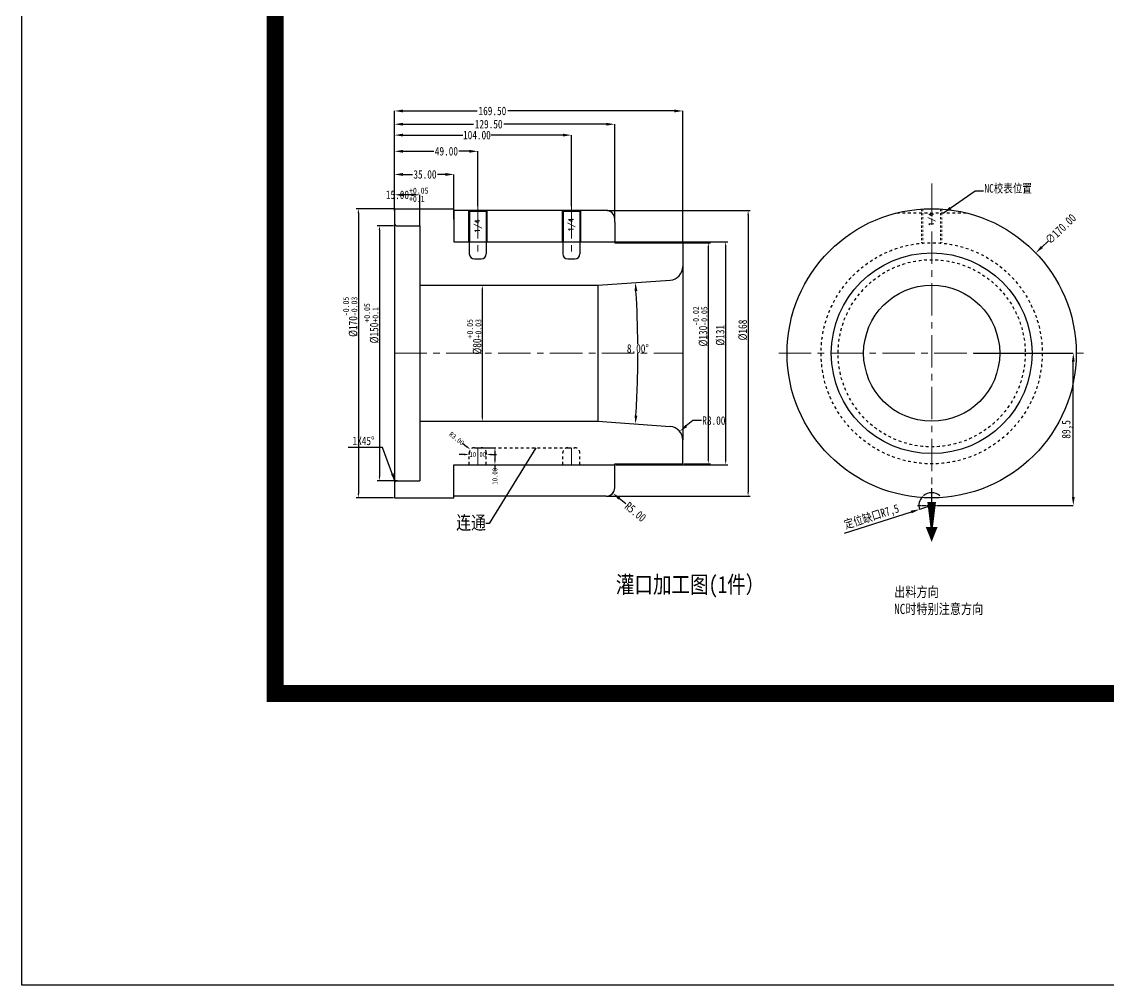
# Model space of a CAD drawing. Header units: millimetres. Extents: x -1952 to 2045, y -2724 to -1591.
# Drawn here: x -1952 to -1313, y -2724 to -2157 of the extents above; entities that cross this region are included whole.
import ezdxf
from ezdxf.enums import TextEntityAlignment as Align

# ---------------------------------------------------------------- set-up
doc = ezdxf.new("R2010")
doc.units = ezdxf.units.MM
doc.header["$LTSCALE"] = 16.335
doc.header["$PDMODE"] = 3
doc.header["$PDSIZE"] = 0.3125
doc.linetypes.add('CENTER', pattern=[0.6, 0.375, -0.075, 0.075, -0.075])
doc.linetypes.add('HIDDEN', pattern=[0.2, 0.1, -0.1])
doc.layers.get('0').update_dxf_attribs({"linetype": 'CONTINUOUS'})
doc.layers.get('Defpoints').update_dxf_attribs({"linetype": 'CONTINUOUS'})
doc.layers.add('DEFAULT_2', color=8, linetype='HIDDEN')
doc.layers.add('dim', color=3, linetype='CONTINUOUS')
doc.layers.add('moldbase', color=7, linetype='CONTINUOUS', lineweight=20)
doc.layers.add('screw', color=33, linetype='CONTINUOUS', lineweight=13)
doc.styles.get("Standard").update_dxf_attribs({"font": 'txt', "width": 0.8})
doc.styles.add('TXT', font='txt.shx', dxfattribs={"bigfont": 'gbcbig.shx'})
doc.dimstyles.new('ISO-25', dxfattribs={"dimtxt": 2.5, "dimasz": 2.5, "dimexe": 1.25, "dimexo": 0.625, "dimtad": 1, "dimtxsty": 'Standard', "dimcen": 2.5, "dimadec": 0, "dimazin": 0, "dimtfac": 1, "dimtmove": 0, "dimatfit": 3, "dimfxl": 0, "dimarcsym": 0})
doc.dimstyles.get("Standard").update_dxf_attribs({"dimtxt": 0.15625, "dimasz": 0.1875, "dimexe": 0.125, "dimexo": 0.0625, "dimtad": 0, "dimtih": 1, "dimtoh": 1, "dimdsep": 46, "dimtxsty": 'Standard', "dimcen": 0.09, "dimadec": 0, "dimazin": 0, "dimtp": 0.01, "dimtm": 0.01, "dimtfac": 1, "dimtofl": 0, "dimtmove": 0, "dimatfit": 3, "dimfxl": 0, "dimtolj": 1, "dimarcsym": 0})
doc.dimstyles.new('STANDARD$0', dxfattribs={"dimscale": 2, "dimtxt": 3, "dimasz": 3, "dimexe": 1.25, "dimexo": 0.625, "dimgap": 0.5, "dimtad": 0, "dimdsep": 46, "dimlunit": 6, "dimtxsty": 'Standard', "dimblk": 'CLOSEDBLANK', "dimcen": 0, "dimclrt": 2, "dimazin": 2, "dimtfac": 2, "dimtmove": 1, "dimatfit": 3, "dimfxl": 0, "dimtolj": 1, "dimtzin": 0, "dimarcsym": 0})

# ---------------------------------------------------------------- blocks, each defined once
blk = doc.blocks.new('*D75')
at = {"color": 0, "lineweight": -2, "ltscale": 0.5, "transparency": 16777216}
for p, q in [((-1392.18, -2352.39), (-1333.7, -2352.39)), ((-1333.7, -2436.89), (-1333.7, -2357.39)), ((-1413.61, -2441.89), (-1333.7, -2441.89))]:
    blk.add_line(p, q, dxfattribs=at)
at = {"color": 0, "ltscale": 0.5, "transparency": 16777216}
for points in [[(-1334.53, -2357.39), (-1332.86, -2357.39), (-1333.7, -2352.39)], [(-1334.53, -2436.89), (-1332.86, -2436.89), (-1333.7, -2441.89)]]:
    blk.add_solid(points, dxfattribs=at)
at = {"layer": 'Defpoints', "color": 0, "ltscale": 0.5, "transparency": 16777216}
for p in [(-1392.8, -2352.39), (-1333.7, -2352.39), (-1414.24, -2441.89)]:
    blk.add_point(p, dxfattribs=at)
at = {"color": 0, "ltscale": 0.5, "transparency": 16777216, "insert": (-1337.24, -2397.14), "char_height": 5, "attachment_point": 5, "rotation": 90}
blk.add_mtext('89,5', dxfattribs=at)
blk = doc.blocks.new('*D48')
at = {"color": 0, "lineweight": -2, "ltscale": 0.5, "transparency": 16777216}
for p, q in [((-1468.26, -2458.17), (-1428.88, -2445.67)), ((-1416.96, -2441.89), (-1424.11, -2444.16))]:
    blk.add_line(p, q, dxfattribs=at)
blk.add_arc((-1416.96, -2441.89), 7.5, 135.29222, 197.60936, dxfattribs=at)
at = {"color": 0, "ltscale": 0.5, "transparency": 16777216}
blk.add_solid([(-1429.13, -2444.88), (-1428.62, -2446.47), (-1424.11, -2444.16)], dxfattribs=at)
at = {"layer": 'Defpoints', "color": 0, "ltscale": 0.5, "transparency": 16777216}
for p in [(-1424.11, -2444.16), (-1416.96, -2441.89)]:
    blk.add_point(p, dxfattribs=at)
at = {"color": 0, "ltscale": 0.5, "transparency": 16777216, "insert": (-1452.14, -2448.93), "char_height": 5, "attachment_point": 5, "rotation": 17.60936}
blk.add_mtext('{\\fSimSun|b0|i0|c134|p2;定位缺口}R7,5', dxfattribs=at)
blk = doc.blocks.new('*D77')
at = {"color": 4, "lineweight": -2, "transparency": 16777216}
blk.add_line((-1348.56, -2286.46), (-1352.16, -2289.93), dxfattribs=at)
at = {"color": 4, "transparency": 16777216}
blk.add_solid([(-1352.74, -2289.33), (-1351.58, -2290.53), (-1355.76, -2293.4)], dxfattribs=at)
at = {"layer": 'Defpoints', "color": 0, "transparency": 16777216}
for p in [(-1355.76, -2293.4), (-1478.16, -2411.38)]:
    blk.add_point(p, dxfattribs=at)
at = {"color": 6, "transparency": 16777216, "insert": (-1341.12, -2279.29), "char_height": 5, "attachment_point": 5, "rotation": 43.94751}
blk.add_mtext('\\A1;∅170.00', dxfattribs=at)
blk = doc.blocks.new('*D153')
at = {"color": 0, "lineweight": -2, "transparency": 16777216}
for p, q in [((-1562.67, -2287.39), (-1547.01, -2287.39)), ((-1548.26, -2289.89), (-1548.26, -2414.89)), ((-1562.67, -2417.39), (-1547.01, -2417.39))]:
    blk.add_line(p, q, dxfattribs=at)
at = {"color": 0, "transparency": 16777216}
for points in [[(-1548.68, -2289.89), (-1547.84, -2289.89), (-1548.26, -2287.39)], [(-1548.68, -2414.89), (-1547.84, -2414.89), (-1548.26, -2417.39)]]:
    blk.add_solid(points, dxfattribs=at)
at = {"layer": 'Defpoints', "color": 0, "transparency": 16777216}
for p in [(-1563.29, -2287.39), (-1563.29, -2417.39), (-1548.26, -2417.39)]:
    blk.add_point(p, dxfattribs=at)
at = {"color": 0, "lineweight": 0, "transparency": 16777216, "insert": (-1552.97, -2336.58), "char_height": 5, "attachment_point": 5, "rotation": 90}
blk.add_mtext('%%C130{\\H0.7x;\\S-0.02^ -0.05;}', dxfattribs=at)
blk = doc.blocks.new('*D154')
at = {"color": 0, "lineweight": -2, "transparency": 16777216}
for p, q in [((-1701.07, -2312.39), (-1679.87, -2312.39)), ((-1681.12, -2314.89), (-1681.12, -2389.89)), ((-1701.07, -2392.39), (-1679.87, -2392.39))]:
    blk.add_line(p, q, dxfattribs=at)
at = {"color": 0, "transparency": 16777216}
for points in [[(-1681.53, -2314.89), (-1680.7, -2314.89), (-1681.12, -2312.39)], [(-1681.53, -2389.89), (-1680.7, -2389.89), (-1681.12, -2392.39)]]:
    blk.add_solid(points, dxfattribs=at)
at = {"layer": 'Defpoints', "color": 0, "transparency": 16777216}
for p in [(-1701.69, -2312.39), (-1701.69, -2392.39), (-1681.12, -2392.39)]:
    blk.add_point(p, dxfattribs=at)
at = {"color": 0, "lineweight": 0, "transparency": 16777216, "insert": (-1685.82, -2342.71), "char_height": 5, "attachment_point": 5, "rotation": 90}
blk.add_mtext('%%C80{\\H0.7x;\\S+0.05^ +0.03;}', dxfattribs=at)
blk = doc.blocks.new('*D160')
at = {"color": 4, "lineweight": -2, "transparency": 16777216}
for start, end in [(0.50798, 3.51904), (356.48096, 0.02702)]:
    blk.add_arc((-2185.32, -2352.39), 595.65, start, end, dxfattribs=at)
at = {"color": 4, "transparency": 16777216}
for points in [[(-1591.63, -2315.89), (-1589.96, -2315.78), (-1591.12, -2310.84)], [(-1589.96, -2389.01), (-1591.63, -2388.9), (-1591.12, -2393.94)]]:
    blk.add_solid(points, dxfattribs=at)
at = {"layer": 'Defpoints', "color": 0, "transparency": 16777216}
for p in [(-1570.74, -2309.42), (-1613.29, -2312.39), (-1589.83, -2366.25), (-1613.29, -2392.39), (-1570.74, -2395.37)]:
    blk.add_point(p, dxfattribs=at)
at = {"color": 6, "transparency": 16777216, "insert": (-1589.68, -2349.61), "char_height": 5, "attachment_point": 5}
blk.add_mtext('\\A1;8.00\\M+5A1E3', dxfattribs=at)
blk = doc.blocks.new('*D155')
at = {"color": 4, "lineweight": -2, "transparency": 16777216}
for p, q in [((-1732.79, -2268.39), (-1732.79, -2247.27)), ((-1727.79, -2247.27), (-1722.19, -2247.27)), ((-1702.79, -2247.27), (-1707.52, -2247.27)), ((-1697.79, -2273.59), (-1697.79, -2247.27))]:
    blk.add_line(p, q, dxfattribs=at)
at = {"color": 4, "transparency": 16777216}
for points in [[(-1727.79, -2246.43), (-1727.79, -2248.1), (-1732.79, -2247.27)], [(-1702.79, -2246.43), (-1702.79, -2248.1), (-1697.79, -2247.27)]]:
    blk.add_solid(points, dxfattribs=at)
at = {"layer": 'Defpoints', "color": 0, "transparency": 16777216}
for p in [(-1697.79, -2247.27), (-1732.79, -2268.39), (-1697.79, -2273.59)]:
    blk.add_point(p, dxfattribs=at)
at = {"color": 6, "transparency": 16777216, "insert": (-1714.85, -2247.27), "char_height": 5, "attachment_point": 5}
blk.add_mtext('\\A1;35.00', dxfattribs=at)
blk = doc.blocks.new('*D161')
at = {"color": 4, "lineweight": -2, "transparency": 16777216}
for p, q in [((-1732.79, -2268.39), (-1732.79, -2233.66)), ((-1727.79, -2233.66), (-1709.58, -2233.66)), ((-1688.79, -2233.66), (-1694.91, -2233.66)), ((-1683.79, -2265.89), (-1683.79, -2233.66))]:
    blk.add_line(p, q, dxfattribs=at)
at = {"color": 4, "transparency": 16777216}
for points in [[(-1727.79, -2232.82), (-1727.79, -2234.49), (-1732.79, -2233.66)], [(-1688.79, -2232.82), (-1688.79, -2234.49), (-1683.79, -2233.66)]]:
    blk.add_solid(points, dxfattribs=at)
at = {"layer": 'Defpoints', "color": 0, "transparency": 16777216}
for p in [(-1683.79, -2233.66), (-1683.79, -2265.89), (-1732.79, -2268.39)]:
    blk.add_point(p, dxfattribs=at)
at = {"color": 6, "transparency": 16777216, "insert": (-1702.24, -2233.66), "char_height": 5, "attachment_point": 5}
blk.add_mtext('\\A1;49.00', dxfattribs=at)
blk = doc.blocks.new('*D162')
at = {"color": 4, "lineweight": -2, "transparency": 16777216}
for p, q in [((-1732.79, -2268.39), (-1732.79, -2224.14)), ((-1727.79, -2224.14), (-1692.63, -2224.14)), ((-1633.79, -2224.14), (-1675.96, -2224.14)), ((-1628.79, -2265.89), (-1628.79, -2224.14))]:
    blk.add_line(p, q, dxfattribs=at)
at = {"color": 4, "transparency": 16777216}
for points in [[(-1727.79, -2223.3), (-1727.79, -2224.97), (-1732.79, -2224.14)], [(-1633.79, -2223.3), (-1633.79, -2224.97), (-1628.79, -2224.14)]]:
    blk.add_solid(points, dxfattribs=at)
at = {"layer": 'Defpoints', "color": 0, "transparency": 16777216}
for p in [(-1628.79, -2224.14), (-1628.79, -2265.89), (-1732.79, -2268.39)]:
    blk.add_point(p, dxfattribs=at)
at = {"color": 6, "transparency": 16777216, "insert": (-1684.3, -2224.14), "char_height": 5, "attachment_point": 5}
blk.add_mtext('\\A1;104.00', dxfattribs=at)
blk = doc.blocks.new('*D163')
at = {"color": 4, "lineweight": -2, "transparency": 16777216}
for p, q in [((-1732.79, -2268.39), (-1732.79, -2217.74)), ((-1727.79, -2217.74), (-1686.39, -2217.74)), ((-1608.29, -2217.74), (-1668.39, -2217.74)), ((-1603.29, -2275.39), (-1603.29, -2217.74))]:
    blk.add_line(p, q, dxfattribs=at)
at = {"color": 4, "transparency": 16777216}
for points in [[(-1727.79, -2216.9), (-1727.79, -2218.57), (-1732.79, -2217.74)], [(-1608.29, -2216.9), (-1608.29, -2218.57), (-1603.29, -2217.74)]]:
    blk.add_solid(points, dxfattribs=at)
at = {"layer": 'Defpoints', "color": 0, "transparency": 16777216}
for p in [(-1603.29, -2217.74), (-1732.79, -2268.39), (-1603.29, -2275.39)]:
    blk.add_point(p, dxfattribs=at)
at = {"color": 6, "transparency": 16777216, "insert": (-1677.39, -2217.74), "char_height": 5, "attachment_point": 5}
blk.add_mtext('\\A1;129.50', dxfattribs=at)
blk = doc.blocks.new('*D156')
at = {"color": 4, "lineweight": -2, "transparency": 16777216}
for p, q in [((-1732.79, -2268.39), (-1732.79, -2209.95)), ((-1727.79, -2209.95), (-1684.2, -2209.95)), ((-1568.29, -2209.95), (-1666.2, -2209.95)), ((-1563.29, -2287.39), (-1563.29, -2209.95))]:
    blk.add_line(p, q, dxfattribs=at)
at = {"color": 4, "transparency": 16777216}
for points in [[(-1727.79, -2209.12), (-1727.79, -2210.79), (-1732.79, -2209.95)], [(-1568.29, -2209.12), (-1568.29, -2210.79), (-1563.29, -2209.95)]]:
    blk.add_solid(points, dxfattribs=at)
at = {"layer": 'Defpoints', "color": 0, "transparency": 16777216}
for p in [(-1563.29, -2209.95), (-1732.79, -2268.39), (-1563.29, -2287.39)]:
    blk.add_point(p, dxfattribs=at)
at = {"color": 6, "transparency": 16777216, "insert": (-1675.2, -2209.95), "char_height": 5, "attachment_point": 5}
blk.add_mtext('\\A1;169.50', dxfattribs=at)
blk = doc.blocks.new('*D157')
at = {"color": 0, "lineweight": -2, "transparency": 16777216}
for p, q in [((-1733.42, -2267.39), (-1755.25, -2267.39)), ((-1754, -2269.89), (-1754, -2434.89)), ((-1733.42, -2437.39), (-1755.25, -2437.39))]:
    blk.add_line(p, q, dxfattribs=at)
at = {"color": 0, "transparency": 16777216}
for points in [[(-1754.42, -2269.89), (-1753.59, -2269.89), (-1754, -2267.39)], [(-1754.42, -2434.89), (-1753.59, -2434.89), (-1754, -2437.39)]]:
    blk.add_solid(points, dxfattribs=at)
at = {"layer": 'Defpoints', "color": 0, "transparency": 16777216}
for p in [(-1732.79, -2267.39), (-1754, -2437.39), (-1732.79, -2437.39)]:
    blk.add_point(p, dxfattribs=at)
at = {"color": 0, "lineweight": 0, "transparency": 16777216, "insert": (-1758.71, -2330.95), "char_height": 5, "attachment_point": 5, "rotation": 90}
blk.add_mtext('%%C170{\\H0.7x;\\S-0.05^ -0.03;}', dxfattribs=at)
blk = doc.blocks.new('*D158')
at = {"color": 3, "linetype": 'Continuous', "lineweight": -2, "transparency": 16777216}
for p, q in [((-1691.79, -2411.89), (-1694.79, -2411.89)), ((-1688.79, -2410.89), (-1688.79, -2411.89)), ((-1678.79, -2410.89), (-1678.79, -2411.89)), ((-1675.79, -2411.89), (-1672.79, -2411.89))]:
    blk.add_line(p, q, dxfattribs=at)
at = {"color": 3, "transparency": 16777216}
for points in [[(-1691.79, -2411.39), (-1691.79, -2412.39), (-1688.79, -2411.89)], [(-1675.79, -2411.39), (-1675.79, -2412.39), (-1678.79, -2411.89)]]:
    blk.add_solid(points, dxfattribs=at)
at = {"layer": 'Defpoints', "color": 0, "transparency": 16777216}
for p in [(-1688.79, -2410.89), (-1688.79, -2411.89), (-1678.79, -2410.89)]:
    blk.add_point(p, dxfattribs=at)
at = {"color": 6, "transparency": 16777216, "insert": (-1683.79, -2411.89), "char_height": 3, "attachment_point": 5}
blk.add_mtext('\\A1;10.00', dxfattribs=at)
blk = doc.blocks.new('*D164')
at = {"color": 3, "linetype": 'Continuous', "lineweight": -2, "transparency": 16777216}
for p, q in [((-1685.02, -2407.89), (-1673.7, -2407.89)), ((-1673.7, -2410.89), (-1673.7, -2414.89)), ((-1685.02, -2417.89), (-1673.7, -2417.89)), ((-1673.7, -2417.89), (-1673.7, -2420.89))]:
    blk.add_line(p, q, dxfattribs=at)
at = {"color": 3, "transparency": 16777216}
for points in [[(-1674.2, -2410.89), (-1673.2, -2410.89), (-1673.7, -2407.89)], [(-1674.2, -2414.89), (-1673.2, -2414.89), (-1673.7, -2417.89)]]:
    blk.add_solid(points, dxfattribs=at)
at = {"layer": 'Defpoints', "color": 0, "transparency": 16777216}
for p in [(-1685.02, -2407.89), (-1685.02, -2417.89), (-1673.7, -2417.89)]:
    blk.add_point(p, dxfattribs=at)
at = {"color": 6, "transparency": 16777216, "insert": (-1673.7, -2424.69), "char_height": 3, "attachment_point": 5, "rotation": 90}
blk.add_mtext('\\A1;10.00', dxfattribs=at)
blk = doc.blocks.new('*D165')
at = {"color": 3, "linetype": 'Continuous', "lineweight": -2, "transparency": 16777216}
blk.add_line((-1692.81, -2405.25), (-1690.47, -2407.13), dxfattribs=at)
at = {"color": 3, "transparency": 16777216}
blk.add_solid([(-1690.15, -2406.74), (-1690.78, -2407.52), (-1688.13, -2409.01)], dxfattribs=at)
at = {"layer": 'Defpoints', "color": 0, "transparency": 16777216}
for p in [(-1688.13, -2409.01), (-1685.79, -2410.89)]:
    blk.add_point(p, dxfattribs=at)
at = {"color": 6, "transparency": 16777216, "insert": (-1696.23, -2402.49), "char_height": 3, "attachment_point": 5, "rotation": 321.17969}
blk.add_mtext('\\A1;R3.00', dxfattribs=at)
blk = doc.blocks.new('*D166')
at = {"color": 0, "lineweight": -2, "transparency": 16777216}
for p, q in [((-1607.67, -2268.39), (-1523.62, -2268.39)), ((-1524.87, -2270.89), (-1524.87, -2433.89)), ((-1607.67, -2436.39), (-1523.62, -2436.39))]:
    blk.add_line(p, q, dxfattribs=at)
at = {"color": 0, "transparency": 16777216}
for points in [[(-1525.29, -2270.89), (-1524.45, -2270.89), (-1524.87, -2268.39)], [(-1525.29, -2433.89), (-1524.45, -2433.89), (-1524.87, -2436.39)]]:
    blk.add_solid(points, dxfattribs=at)
at = {"layer": 'Defpoints', "color": 0, "transparency": 16777216}
for p in [(-1608.29, -2268.39), (-1608.29, -2436.39), (-1524.87, -2436.39)]:
    blk.add_point(p, dxfattribs=at)
at = {"color": 0, "lineweight": 0, "transparency": 16777216, "insert": (-1528, -2338.73), "char_height": 5, "attachment_point": 5, "rotation": 90}
blk.add_mtext('%%c168', dxfattribs=at)
blk = doc.blocks.new('*D159')
at = {"color": 0, "lineweight": -2, "transparency": 16777216}
for p, q in [((-1733.42, -2277.39), (-1742.87, -2277.39)), ((-1741.62, -2279.89), (-1741.62, -2424.89)), ((-1731.05, -2427.39), (-1742.87, -2427.39))]:
    blk.add_line(p, q, dxfattribs=at)
at = {"color": 0, "transparency": 16777216}
for points in [[(-1742.03, -2279.89), (-1741.2, -2279.89), (-1741.62, -2277.39)], [(-1742.03, -2424.89), (-1741.2, -2424.89), (-1741.62, -2427.39)]]:
    blk.add_solid(points, dxfattribs=at)
at = {"layer": 'Defpoints', "color": 0, "transparency": 16777216}
for p in [(-1732.79, -2277.39), (-1741.62, -2427.39), (-1730.43, -2427.39)]:
    blk.add_point(p, dxfattribs=at)
at = {"color": 0, "lineweight": 0, "transparency": 16777216, "insert": (-1746.32, -2334.77), "char_height": 5, "attachment_point": 5, "rotation": 90}
blk.add_mtext('%%C150{\\H0.7x;\\S+0.05^ +0.1;}', dxfattribs=at)
blk = doc.blocks.new('*D167')
at = {"color": 0, "lineweight": -2, "transparency": 16777216}
for p, q in [((-1602.67, -2286.89), (-1536.83, -2286.89)), ((-1538.08, -2289.39), (-1538.08, -2415.39)), ((-1602.67, -2417.89), (-1536.83, -2417.89))]:
    blk.add_line(p, q, dxfattribs=at)
at = {"color": 0, "transparency": 16777216}
for points in [[(-1538.49, -2289.39), (-1537.66, -2289.39), (-1538.08, -2286.89)], [(-1538.49, -2415.39), (-1537.66, -2415.39), (-1538.08, -2417.89)]]:
    blk.add_solid(points, dxfattribs=at)
at = {"layer": 'Defpoints', "color": 0, "transparency": 16777216}
for p in [(-1603.29, -2286.89), (-1603.29, -2417.89), (-1538.08, -2417.89)]:
    blk.add_point(p, dxfattribs=at)
at = {"color": 0, "lineweight": 0, "transparency": 16777216, "insert": (-1541.2, -2341.83), "char_height": 5, "attachment_point": 5, "rotation": 90}
blk.add_mtext('%%c131', dxfattribs=at)
blk = doc.blocks.new('*D168')
at = {"color": 4, "lineweight": -2, "transparency": 16777216}
blk.add_line((-1596.74, -2440.96), (-1600.59, -2437.77), dxfattribs=at)
at = {"color": 4, "transparency": 16777216}
blk.add_solid([(-1600.06, -2437.13), (-1601.12, -2438.42), (-1604.44, -2434.58)], dxfattribs=at)
at = {"layer": 'Defpoints', "color": 0, "transparency": 16777216}
for p in [(-1608.29, -2431.39), (-1604.44, -2434.58)]:
    blk.add_point(p, dxfattribs=at)
at = {"color": 6, "transparency": 16777216, "insert": (-1591.1, -2445.64), "char_height": 5, "attachment_point": 5, "rotation": 320.35525}
blk.add_mtext('\\A1;R5.00', dxfattribs=at)
blk = doc.blocks.new('*D169')
at = {"color": 4, "lineweight": -2, "transparency": 16777216}
for p, q in [((-1732.79, -2264.41), (-1732.79, -2259.23)), ((-1722.79, -2259.23), (-1727.79, -2259.23)), ((-1717.79, -2277.39), (-1717.79, -2259.23))]:
    blk.add_line(p, q, dxfattribs=at)
at = {"color": 4, "transparency": 16777216}
for points in [[(-1727.79, -2258.4), (-1727.79, -2260.06), (-1732.79, -2259.23)], [(-1722.79, -2258.4), (-1722.79, -2260.06), (-1717.79, -2259.23)]]:
    blk.add_solid(points, dxfattribs=at)
at = {"layer": 'Defpoints', "color": 0, "transparency": 16777216}
for p in [(-1732.79, -2259.23), (-1732.79, -2264.41), (-1717.79, -2277.39)]:
    blk.add_point(p, dxfattribs=at)
at = {"color": 6, "transparency": 16777216, "insert": (-1725.29, -2259.23), "char_height": 5, "attachment_point": 5}
blk.add_mtext('\\A1;15.00{\\H0.7x;\\S+0.05^ +0.1;}', dxfattribs=at)
blk = doc.blocks.new('*D170')
at = {"color": 4, "lineweight": -2, "transparency": 16777216}
for p, q in [((-1557.35, -2391.97), (-1561.22, -2395.13)), ((-1552.35, -2391.97), (-1557.35, -2391.97))]:
    blk.add_line(p, q, dxfattribs=at)
at = {"color": 4, "transparency": 16777216}
blk.add_solid([(-1561.75, -2394.49), (-1560.69, -2395.78), (-1565.09, -2398.29)], dxfattribs=at)
at = {"layer": 'Defpoints', "color": 0, "transparency": 16777216}
for p in [(-1565.09, -2398.29), (-1571.29, -2403.35)]:
    blk.add_point(p, dxfattribs=at)
at = {"color": 6, "transparency": 16777216, "insert": (-1545.01, -2391.97), "char_height": 5, "attachment_point": 5}
blk.add_mtext('\\A1;R8.00', dxfattribs=at)

msp = doc.modelspace()

# ---------------------------------------------------------------- linework, layer by layer
for p, q in [((-1732.793, -2267.393), (-1697.793, -2267.393)), ((-1732.793, -2267.393), (-1732.793, -2437.393)), ((-1697.793, -2268.393), (-1697.793, -2286.893)), ((-1608.293, -2268.393), (-1697.793, -2268.393)), ((-1689.193, -2268.393), (-1689.193, -2286.893)), ((-1689.193, -2268.393), (-1688.693, -2268.893)), ((-1688.693, -2268.893), (-1688.693, -2286.893)), ((-1688.693, -2268.893), (-1678.893, -2268.893)), ((-1678.393, -2268.393), (-1678.893, -2268.893)), ((-1678.893, -2268.893), (-1678.893, -2286.893)), ((-1678.393, -2268.393), (-1678.393, -2286.893)), ((-1634.193, -2268.393), (-1634.193, -2286.893)), ((-1634.193, -2268.393), (-1633.693, -2268.893)), ((-1633.693, -2268.893), (-1633.693, -2286.893)), ((-1633.693, -2268.893), (-1623.893, -2268.893)), ((-1623.393, -2268.393), (-1623.893, -2268.893)), ((-1623.893, -2268.893), (-1623.893, -2286.893)), ((-1623.393, -2268.393), (-1623.393, -2286.893)), ((-1731.793, -2277.393), (-1732.793, -2276.393)), ((-1731.793, -2277.393), (-1717.793, -2277.393)), ((-1717.793, -2277.393), (-1717.793, -2427.393)), ((-1603.293, -2275.393), (-1603.293, -2287.393)), ((-1697.793, -2286.893), (-1603.293, -2286.893)), ((-1688.793, -2286.893), (-1688.793, -2293.893)), ((-1678.793, -2286.893), (-1678.793, -2293.893)), ((-1633.793, -2286.893), (-1633.793, -2293.893)), ((-1623.793, -2286.893), (-1623.793, -2293.893)), ((-1603.293, -2287.393), (-1563.293, -2287.393)), ((-1563.293, -2287.393), (-1563.293, -2301.437)), ((-1685.793, -2296.893), (-1681.793, -2296.893)), ((-1630.793, -2296.893), (-1626.793, -2296.893)), ((-1563.293, -2301.437), (-1563.293, -2403.35)), ((-1613.293, -2312.393), (-1570.735, -2309.417)), ((-1717.793, -2312.393), (-1613.293, -2312.393)), ((-1613.293, -2312.393), (-1613.293, -2392.393)), ((-1717.793, -2392.393), (-1613.293, -2392.393)), ((-1613.293, -2392.393), (-1570.735, -2395.369)), ((-1563.293, -2417.393), (-1563.293, -2403.35)), ((-1697.793, -2417.893), (-1603.293, -2417.893)), ((-1697.793, -2437.393), (-1697.793, -2417.893)), ((-1603.293, -2417.393), (-1563.293, -2417.393)), ((-1603.293, -2431.393), (-1603.293, -2417.393)), ((-1731.793, -2427.393), (-1732.793, -2428.393)), ((-1731.793, -2427.393), (-1717.793, -2427.393)), ((-1732.793, -2437.393), (-1697.793, -2437.393)), ((-1608.293, -2436.393), (-1697.793, -2436.393))]:
    msp.add_line(p, q)
at = {"color": 1, "linetype": 'CENTER', "ltscale": 0.466483}
for p, q in [((-1416.961, -2448.143), (-1416.961, -2431.643)), ((-1416.961, -2448.643), (-1416.961, -2432.143))]:
    msp.add_line(p, q, dxfattribs=at)
at = {"color": 1, "linetype": 'CENTER', "ltscale": 0.3}
for p, q in [((-1416.961, -2450.143), (-1416.961, -2433.643)), ((-1425.211, -2441.893), (-1408.711, -2441.893))]:
    msp.add_line(p, q, dxfattribs=at)
msp.add_lwpolyline([(-1951.9, -1591.097), (2044.667, -1591.097), (2044.667, -2723.897), (-1951.9, -2723.897)], close=True)
at = {"const_width": 10}
msp.add_lwpolyline([(-834.333, -2552.434), (-1802.991, -2552.434), (-1802.991, -1735.974), (-834.333, -1735.974)], close=True, dxfattribs=at)
msp.add_lwpolyline([(-1416.961, -2463.298, 0, 7.027, 0), (-1416.961, -2454.431, 1.562, 5.075, -0.0000107), (-1416.961, -2439.893, 5.075, 5.075, -0.0207624)], format="xyseb")
for radius in [85, 59, 40]:
    msp.add_circle((-1416.961, -2352.393), radius)
for centre, radius, start, end in [((-1608.293, -2273.393), 5, 0, 90), ((-1685.793, -2293.893), 3, 180, 270), ((-1681.793, -2293.893), 3, 270, 0), ((-1630.793, -2293.893), 3, 180, 270), ((-1626.793, -2293.893), 3, 270, 0), ((-1571.293, -2301.437), 8, 274, 0), ((-1571.293, -2403.35), 8, 0, 86), ((-1608.293, -2431.393), 5, 270, 0)]:
    msp.add_arc(centre, radius, start, end)
at = {"ltscale": 0.5}
msp.add_arc((-1416.961, -2441.893), 7.5, 49.312241, 130.687754, dxfattribs=at)
at = {"layer": 'DEFAULT_2', "color": 8, "linetype": 'HIDDEN'}
for p, q in [((-1437.424, -2269.893), (-1396.498, -2269.893)), ((-1685.793, -2407.893), (-1681.793, -2407.893)), ((-1674.793, -2407.893), (-1630.793, -2407.893)), ((-1630.793, -2407.893), (-1626.793, -2407.893)), ((-1688.793, -2417.893), (-1688.793, -2410.893)), ((-1678.793, -2417.893), (-1678.793, -2410.893)), ((-1633.793, -2417.893), (-1633.793, -2410.893)), ((-1623.793, -2417.893), (-1623.793, -2410.893))]:
    msp.add_line(p, q, dxfattribs=at)
for radius in [65, 55]:
    msp.add_circle((-1416.961, -2352.393), radius, dxfattribs=at)
for centre, start, end in [((-1685.793, -2410.893), 90, 180), ((-1681.793, -2410.893), 0, 90), ((-1630.793, -2410.893), 90, 180), ((-1626.793, -2410.893), 0, 90)]:
    msp.add_arc(centre, 3, start, end, dxfattribs=at)
at = {"layer": 'moldbase', "color": 1, "linetype": 'CENTER', "ltscale": 3.109887}
for p, q in [((-1416.961, -2452.16), (-1416.961, -2252.626)), ((-1683.793, -2265.893), (-1683.793, -2295.893)), ((-1628.793, -2265.893), (-1628.793, -2295.893)), ((-1732.793, -2352.393), (-1563.293, -2352.393)), ((-1506.864, -2352.393), (-1327.058, -2352.393)), ((-1683.793, -2417.893), (-1683.793, -2407.893)), ((-1628.793, -2417.893), (-1628.793, -2407.893))]:
    msp.add_line(p, q, dxfattribs=at)
at = {"layer": 'screw', "linetype": 'HIDDEN', "ltscale": 0.746373}
for p, q in [((-1422.211, -2267.555), (-1422.211, -2287.393)), ((-1411.711, -2267.555), (-1411.711, -2287.393))]:
    msp.add_line(p, q, dxfattribs=at)
at = {"layer": 'screw', "color": 92, "linetype": 'HIDDEN', "ltscale": 0.746373}
for p, q in [((-1422.961, -2267.605), (-1422.961, -2287.393)), ((-1410.961, -2267.605), (-1410.961, -2287.393))]:
    msp.add_line(p, q, dxfattribs=at)

# ---------------------------------------------------------------- texts
at = {"color": 6, "insert": (-1757.423, -2401.369), "char_height": 5, "width": 18.00079, "attachment_point": 1}
msp.add_mtext('{\\fSimSun|b0|i0|c134|p2;1X45%%D}', dxfattribs=at)
at = {"attachment_point": 1}
for s, insert, char_height, width in [('{\\fSimSun|b0|i0|c134|p2; 灌口加工图(1件）}', (-1608.09, -2483.319), 10, 159.47262), ('{\\fSimSun|b0|i0|c134|p2;出料方向\\P\\C6;NC时特别注意方向}', (-1438.989, -2489.669), 6, 97.10809)]:
    msp.add_mtext(s, dxfattribs=dict(at, insert=insert, char_height=char_height, width=width))
at = {"layer": 'dim', "insert": (-1385.899, -2255.754), "char_height": 5, "attachment_point": 4}
msp.add_mtext('\\A1;NC{\\fSimSun|b0|i0|c134|p2;校表位置}', dxfattribs=at)
at = {"layer": 'dim', "color": 6, "insert": (-1679.037, -2452.419), "char_height": 8, "attachment_point": 6}
msp.add_mtext('\\A1;{\\fSimSun|b0|i0|c134|p2;连通}', dxfattribs=at)
at = {"layer": 'screw', "color": 222, "linetype": 'HIDDEN', "ltscale": 0.746373, "style": 'TXT'}
for p in [(-1683.793, -2277.689), (-1628.793, -2276.906), (-1416.961, -2273.643)]:
    msp.add_text('1/4', height=3, rotation=90, dxfattribs=at).set_placement(p, align=Align.MIDDLE)

# ---------------------------------------------------------------- dimensions: what is measured, and where the dimension line sits
for base, p1, p2, dimstyle, override, picture, middle in [((-1563.293, -2209.955), (-1732.793, -2268.393), (-1563.293, -2287.393), 'Standard', {"dimtxt": 5, "dimasz": 5, "dimexe": 0, "dimexo": 0, "dimgap": 0, "dimtad": 0, "dimzin": 0, "dimcen": 0, "dimclrd": 4, "dimclre": 4, "dimclrt": 6, "dimadec": 2, "dimtol": 0, "dimfxl": 1.25, "dimtzin": 0}, '*D156', (-1675.198, -2209.955)), ((-1603.293, -2217.737), (-1732.793, -2268.393), (-1603.293, -2275.393), 'Standard', {"dimtxt": 5, "dimasz": 5, "dimexe": 0, "dimexo": 0, "dimgap": 0, "dimtad": 0, "dimzin": 0, "dimcen": 0, "dimclrd": 4, "dimclre": 4, "dimclrt": 6, "dimadec": 2, "dimtol": 0, "dimfxl": 1.25, "dimtzin": 0}, '*D163', (-1677.39, -2217.737)), ((-1628.793, -2224.137), (-1732.793, -2268.393), (-1628.793, -2265.893), 'Standard', {"dimtxt": 5, "dimasz": 5, "dimexe": 0, "dimexo": 0, "dimgap": 0, "dimtad": 0, "dimzin": 0, "dimcen": 0, "dimclrd": 4, "dimclre": 4, "dimclrt": 6, "dimadec": 2, "dimtol": 0, "dimfxl": 1.25, "dimtzin": 0}, '*D162', (-1684.297, -2224.137)), ((-1683.793, -2233.658), (-1732.793, -2268.393), (-1683.793, -2265.893), 'Standard', {"dimtxt": 5, "dimasz": 5, "dimexe": 0, "dimexo": 0, "dimgap": 0, "dimtad": 0, "dimzin": 0, "dimcen": 0, "dimclrd": 4, "dimclre": 4, "dimclrt": 6, "dimadec": 2, "dimtol": 0, "dimfxl": 1.25, "dimtzin": 0}, '*D161', (-1702.244, -2233.658)), ((-1697.793, -2247.265), (-1732.793, -2268.393), (-1697.793, -2273.591), 'Standard', {"dimtxt": 5, "dimasz": 5, "dimexe": 0, "dimexo": 0, "dimgap": 0, "dimtad": 0, "dimzin": 0, "dimcen": 0, "dimclrd": 4, "dimclre": 4, "dimclrt": 6, "dimadec": 2, "dimtol": 0, "dimfxl": 1.25, "dimtzin": 0}, '*D155', (-1714.853, -2247.265)), ((-1688.793, -2411.893), (-1678.793, -2410.893), (-1688.793, -2410.893), 'STANDARD$0', {"dimscale": 1, "dimexe": 0, "dimexo": 0, "dimgap": 0, "dimzin": 0, "dimlunit": 2, "dimclrd": 3, "dimclre": 3, "dimclrt": 6, "dimazin": 0, "dimtfac": 1, "dimtofl": 0, "dimtmove": 0, "dimfxl": 1.25, "dimarcsym": 1}, '*D158', (-1683.793, -2411.893))]:
    dim = msp.add_linear_dim(base=base, p1=p1, p2=p2, dimstyle=dimstyle, override=override)
    dim.commit()
    dim.dimension.update_dxf_attribs({"geometry": picture, "text_midpoint": middle, "dimtype": 160})
dim = msp.add_linear_dim(base=(-1732.793, -2259.23), p1=(-1717.793, -2277.393), p2=(-1732.793, -2264.405), text='<>{\\H0.7x;\\S+0.05^ +0.1;}', dimstyle='STANDARD$0', override={"dimscale": 1, "dimtxt": 5, "dimasz": 5, "dimexe": 0, "dimexo": 0, "dimgap": 0, "dimtih": 1, "dimtoh": 1, "dimzin": 0, "dimlunit": 2, "dimclrd": 4, "dimclre": 4, "dimclrt": 6, "dimazin": 0, "dimtp": 0.01, "dimtm": 0.01, "dimtfac": 1, "dimtofl": 0, "dimtmove": 0, "dimfxl": 1.25})
dim.commit()
dim.dimension.update_dxf_attribs({"geometry": '*D169', "text_midpoint": (-1725.293, -2259.23), "dimtype": 160})
at = {"color": 6, "lineweight": 0}
for base, p1, p2, text, picture, middle in [((-1754.004, -2437.393), (-1732.793, -2267.393), (-1732.793, -2437.393), '%%C<>{\\H0.7x;\\S-0.05^ -0.03;}', '*D157', (-1754.004, -2330.945)), ((-1524.871, -2436.393), (-1608.293, -2268.393), (-1608.293, -2436.393), '%%c<>', '*D166', (-1524.871, -2338.733)), ((-1741.616, -2427.393), (-1732.793, -2277.393), (-1730.428, -2427.393), '%%C<>{\\H0.7x;\\S+0.05^ +0.1;}', '*D159', (-1741.616, -2334.77)), ((-1538.078, -2417.893), (-1603.293, -2286.893), (-1603.293, -2417.893), '%%c<>', '*D167', (-1538.078, -2341.83)), ((-1548.259, -2417.393), (-1563.293, -2287.393), (-1563.293, -2417.393), '%%C<>{\\H0.7x;\\S-0.02^ -0.05;}', '*D153', (-1548.259, -2336.583)), ((-1681.117, -2392.393), (-1701.694, -2312.393), (-1701.694, -2392.393), '%%C<>{\\H0.7x;\\S+0.05^ +0.03;}', '*D154', (-1681.117, -2342.714))]:
    dim = msp.add_linear_dim(base=base, p1=p1, p2=p2, angle=90, text=text, dimstyle='ISO-25', override={"dimtxt": 5}, dxfattribs=at)
    dim.commit()
    dim.dimension.update_dxf_attribs({"geometry": picture, "text_midpoint": middle, "dimtype": 160})
dim = msp.add_diameter_dim_2p(p1=(-1478.159, -2411.383), p2=(-1355.763, -2293.403), dimstyle='Standard', override={"dimtxt": 5, "dimasz": 5, "dimexe": 0, "dimexo": 0, "dimgap": 0, "dimtih": 0, "dimtoh": 0, "dimzin": 0, "dimcen": 0, "dimclrd": 4, "dimclre": 4, "dimclrt": 6, "dimadec": 2, "dimtp": 0, "dimtm": 0, "dimtzin": 0})
dim.commit()
dim.dimension.update_dxf_attribs({"geometry": '*D77', "text_midpoint": (-1341.123, -2279.292)})
dim = msp.add_angular_dim_2l(base=(-1589.834, -2366.253), line1=((-1613.293, -2392.393), (-1570.735, -2395.369)), line2=((-1613.293, -2312.393), (-1570.735, -2309.417)), dimstyle='Standard', override={"dimtxt": 5, "dimasz": 5, "dimexe": 0, "dimexo": 0, "dimgap": 0, "dimtad": 0, "dimzin": 0, "dimcen": 0, "dimclrd": 4, "dimclre": 4, "dimclrt": 6, "dimadec": 2, "dimtol": 0, "dimfxl": 1.25, "dimtzin": 0})
dim.commit()
dim.dimension.update_dxf_attribs({"geometry": '*D160', "text_midpoint": (-1589.679, -2349.612), "dimtype": 162})
at = {"ltscale": 0.5}
dim = msp.add_linear_dim(base=(-1333.695, -2352.393), p1=(-1414.239, -2441.893), p2=(-1392.805, -2352.393), angle=90, dimstyle='ISO-25', override={"dimscale": 1, "dimtxt": 5, "dimasz": 5, "dimexe": 0, "dimfxl": 1.25}, dxfattribs=at)
dim.commit()
dim.dimension.update_dxf_attribs({"geometry": '*D75', "text_midpoint": (-1337.237, -2397.143)})
for center, mpoint, override, picture, middle in [((-1571.293, -2403.35), (-1565.094, -2398.293), {"dimtxt": 5, "dimasz": 5, "dimexe": 0, "dimexo": 0, "dimgap": 0, "dimzin": 0, "dimcen": 0, "dimclrd": 4, "dimclre": 4, "dimclrt": 6, "dimadec": 2, "dimfxl": 1.25, "dimtzin": 0}, '*D170', (-1545.012, -2391.971)), ((-1685.793, -2410.893), (-1688.131, -2409.012), {"dimtxt": 3, "dimasz": 3, "dimexe": 0, "dimexo": 0, "dimgap": 0, "dimtih": 0, "dimtoh": 0, "dimzin": 0, "dimcen": 0, "dimclrd": 3, "dimclre": 3, "dimclrt": 6, "dimadec": 2, "dimtp": 0, "dimtm": 0, "dimfxl": 1.25, "dimtzin": 0, "dimarcsym": 1}, '*D165', (-1696.233, -2402.493)), ((-1608.293, -2431.393), (-1604.443, -2434.583), {"dimtxt": 5, "dimasz": 5, "dimexe": 0, "dimexo": 0, "dimgap": 0, "dimtih": 0, "dimtoh": 0, "dimzin": 0, "dimcen": 0, "dimclrd": 4, "dimclre": 4, "dimclrt": 6, "dimadec": 2, "dimtp": 0, "dimtm": 0, "dimtzin": 0}, '*D168', (-1591.096, -2445.642))]:
    dim = msp.add_radius_dim(center=center, mpoint=mpoint, dimstyle='Standard', override=override)
    dim.commit()
    dim.dimension.update_dxf_attribs({"geometry": picture, "text_midpoint": middle})
dim = msp.add_linear_dim(base=(-1673.705, -2417.893), p1=(-1685.018, -2407.893), p2=(-1685.018, -2417.893), angle=90, dimstyle='STANDARD$0', override={"dimscale": 1, "dimexe": 0, "dimexo": 0, "dimgap": 0, "dimzin": 0, "dimlunit": 2, "dimclrd": 3, "dimclre": 3, "dimclrt": 6, "dimazin": 0, "dimtfac": 1, "dimtofl": 0, "dimtmove": 0, "dimfxl": 1.25, "dimarcsym": 1})
dim.commit()
dim.dimension.update_dxf_attribs({"geometry": '*D164', "text_midpoint": (-1673.705, -2424.693), "dimtype": 160})
dim = msp.add_radius_dim(center=(-1416.961, -2441.893), mpoint=(-1424.109, -2444.162), text='{\\fSimSun|b0|i0|c134|p2;定位缺口}<>', dimstyle='ISO-25', override={"dimtxt": 5, "dimasz": 5, "dimexe": 0, "dimfxl": 1.25}, dxfattribs=at)
dim.commit()
dim.dimension.update_dxf_attribs({"geometry": '*D48', "text_midpoint": (-1452.137, -2448.934)})

# ---------------------------------------------------------------- leaders
msp.add_leader([(-1732.293, -2427.893), (-1739.889, -2407.865), (-1760.01, -2407.865)], dimstyle='Standard', override={"dimtxt": 5, "dimasz": 5, "dimexe": 0, "dimexo": 0, "dimgap": 0, "dimzin": 0, "dimcen": 0, "dimclrd": 4, "dimclre": 4, "dimclrt": 6, "dimadec": 2, "dimfxl": 1.25, "dimtzin": 0})
at = {"layer": 'dim', "annotation_type": 0, "has_hookline": 1}
for points, override, hookline_direction, text_width in [([(-1409.963, -2269.893), (-1391.399, -2256.871), (-1386.399, -2256.871)], {"dimtxt": 2.5, "dimasz": 5, "dimexe": 0, "dimexo": 0, "dimgap": 0.49975, "dimtad": 0, "dimzin": 0, "dimcen": 0, "dimadec": 2, "dimtol": 0, "dimtzin": 0}, 0, 30.556), ([(-1649.676, -2407.893), (-1677.037, -2452.419), (-1679.037, -2452.419)], {"dimtxt": 2.5, "dimasz": 2, "dimexe": 0, "dimexo": 0, "dimgap": 0, "dimtad": 0, "dimzin": 0, "dimcen": 0, "dimclrd": 4, "dimclre": 4, "dimclrt": 6, "dimadec": 2, "dimtol": 0, "dimfxl": 1.25, "dimtzin": 0}, 1, 17.458)]:
    msp.add_leader(points, dimstyle='Standard', override=override, dxfattribs=dict(at, hookline_direction=hookline_direction, text_width=text_width))

doc.saveas('drawing.dxf')
